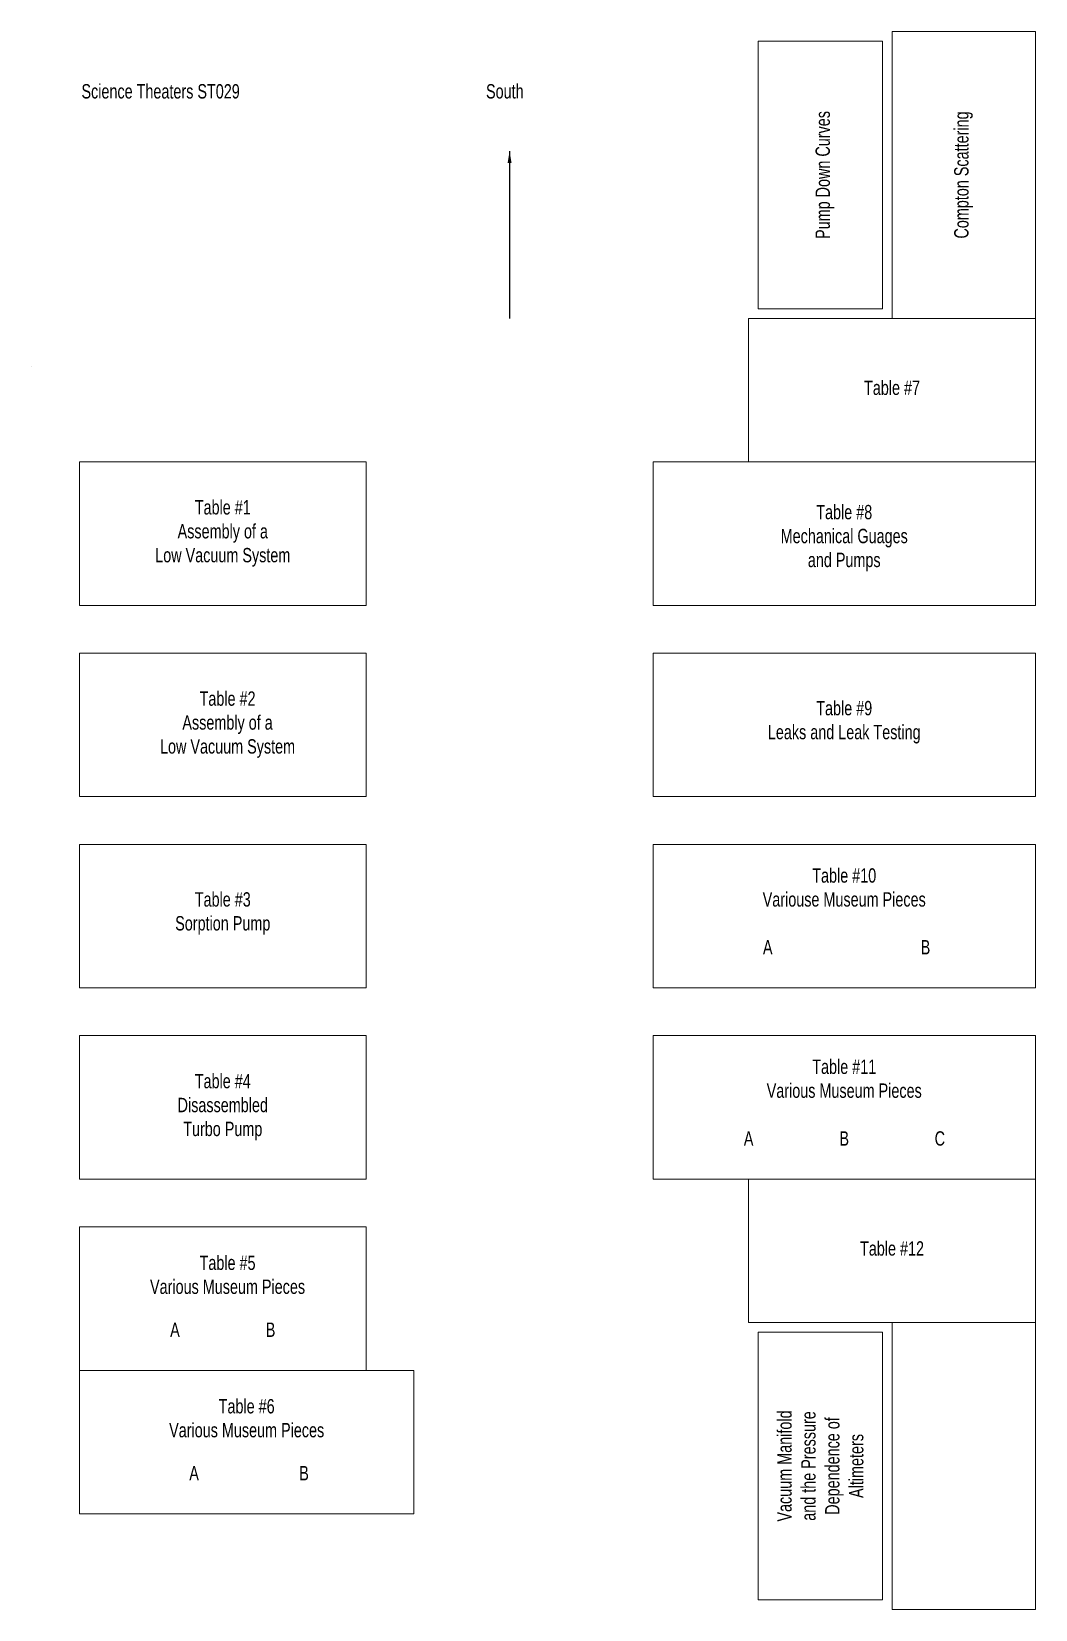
# Model space of a CAD drawing. Header units: millimetres. Extents: x 0 to 210, y -270 to 60.
import ezdxf

# ---------------------------------------------------------------- set-up
doc = ezdxf.new("R2010")
doc.units = ezdxf.units.MM
doc.layers.get('0').update_dxf_attribs({"linetype": 'CONTINUOUS', "lineweight": 0})
doc.styles.get("Standard").update_dxf_attribs({"font": 'txt', "width": 0.75})
doc.dimstyles.get("Standard").update_dxf_attribs({"dimtxt": 2.5, "dimasz": 2.5, "dimexe": 1.25, "dimexo": 0.625, "dimtad": 1, "dimtxsty": 'Standard', "dimcen": 2.5, "dimadec": 0, "dimazin": 0, "dimtfac": 1, "dimtmove": 0, "dimatfit": 3, "dimfxl": 1, "dimarcsym": 0})

msp = doc.modelspace()

# ---------------------------------------------------------------- linework, layer by layer
for p, q in [((180, 0), (180, 60)), ((180, 60), (210, 60)), ((210, 60), (210, 0)), ((150, -30), (150, 0)), ((150, 0), (210, 0)), ((210, 0), (180, 0)), ((210, 0), (210, -30)), ((0, -10), (0, -10)), ((0, -10), (0, -10)), ((0, -10), (0, -10)), ((0, -10), (0, -10)), ((10, -30), (70, -30)), ((10, -60), (10, -30)), ((70, -30), (70, -60)), ((130, -30), (210, -30)), ((130, -60), (130, -30)), ((210, -30), (150, -30)), ((210, -30), (210, -60)), ((70, -60), (10, -60)), ((210, -60), (130, -60)), ((10, -70), (70, -70)), ((10, -100), (10, -70)), ((70, -70), (70, -100)), ((130, -70), (210, -70)), ((130, -100), (130, -70)), ((210, -70), (210, -100)), ((70, -100), (10, -100)), ((210, -100), (130, -100)), ((10, -110), (70, -110)), ((10, -140), (10, -110)), ((70, -110), (70, -140)), ((130, -110), (210, -110)), ((130, -140), (130, -110)), ((210, -110), (210, -140)), ((70, -140), (10, -140)), ((210, -140), (130, -140)), ((10, -150), (70, -150)), ((10, -180), (10, -150)), ((70, -150), (70, -180)), ((130, -150), (210, -150)), ((130, -180), (130, -150)), ((210, -150), (210, -190)), ((70, -180), (10, -180)), ((210, -180), (130, -180)), ((150, -180), (150, -210)), ((210, -210), (210, -180)), ((10, -190), (70, -190)), ((10, -220), (10, -190)), ((70, -190), (70, -220)), ((150, -210), (210, -210)), ((210, -210), (180, -210)), ((180, -210), (180, -270)), ((210, -270), (210, -210)), ((70, -220), (10, -220)), ((10, -220), (80, -220)), ((10, -250), (10, -220)), ((80, -220), (80, -250)), ((80, -250), (10, -250)), ((180, -270), (210, -270))]:
    msp.add_line(p, q)
at = {"linetype": 'CONTINUOUS'}
for p, q in [((152, 2), (152, 58)), ((152, 58), (178, 58)), ((178, 58), (178, 2)), ((178, 2), (152, 2)), ((178, -212), (152, -212)), ((152, -212), (152, -268)), ((178, -268), (178, -212)), ((152, -268), (178, -268))]:
    msp.add_line(p, q, dxfattribs=at)

# ---------------------------------------------------------------- texts
at = {"linetype": 'CONTINUOUS', "char_height": 3, "width": 100, "attachment_point": 2}
for s, insert in [('Science\\~Theaters\\~ST029', (27, 49)), ('South', (99, 49))]:
    msp.add_mtext(s, dxfattribs=dict(at, insert=insert))
at = {"char_height": 3, "width": 100, "attachment_point": 2, "rotation": 90}
for s, insert in [('Pump\\~Down\\~Curves', (164, 30)), ('Compton\\~Scattering', (193, 30))]:
    msp.add_mtext(s, dxfattribs=dict(at, insert=insert))
at = {"char_height": 3, "width": 100, "attachment_point": 2}
for s, insert in [('Table\\~#7', (180, -13)), ('Table\\~#1\\PAssembly\\~of\\~a\\PLow\\~Vacuum\\~System\\P', (40, -38)), ('Table\\~#8\\PMechanical\\~Guages\\Pand\\~Pumps', (170, -39)), ('Table\\~#2\\PAssembly\\~of\\~a\\PLow\\~Vacuum\\~System\\P', (41, -78)), ('Table\\~#9\\PLeaks\\~and\\~Leak\\~Testing', (170, -80)), ('Table\\~#10\\PVariouse\\~Museum\\~Pieces\\~\\P\\P', (170, -115)), ('Table\\~#3\\PSorption\\~Pump\\P', (40, -120)), ('A', (154, -130)), ('B', (187, -130)), ('Table\\~#11\\PVarious\\~Museum\\~Pieces', (170, -155)), ('Table\\~#4\\PDisassembled\\~\\PTurbo\\~Pump\\P', (40, -158)), ('A', (150, -170)), ('B', (170, -170)), ('C', (190, -170)), ('Table\\~#12', (180, -193)), ('Table\\~#5\\PVarious\\~Museum\\~Pieces', (41, -196)), ('A', (30, -210)), ('B', (50, -210)), ('Table\\~#6\\PVarious\\~Museum\\~Pieces', (45, -226)), ('A', (34, -240)), ('B', (57, -240))]:
    msp.add_mtext(s, dxfattribs=dict(at, insert=insert))
at = {"linetype": 'CONTINUOUS', "insert": (156, -240), "char_height": 3, "width": 100, "attachment_point": 2, "rotation": 90}
msp.add_mtext('Vacuum\\~Manifold\\Pand\\~the\\~Pressure\\PDependence\\~of\\~\\PAltimeters', dxfattribs=at)

# ---------------------------------------------------------------- leaders
msp.add_leader([(100, 35), (100, 0)], dimstyle='Standard')

doc.saveas('drawing.dxf')
